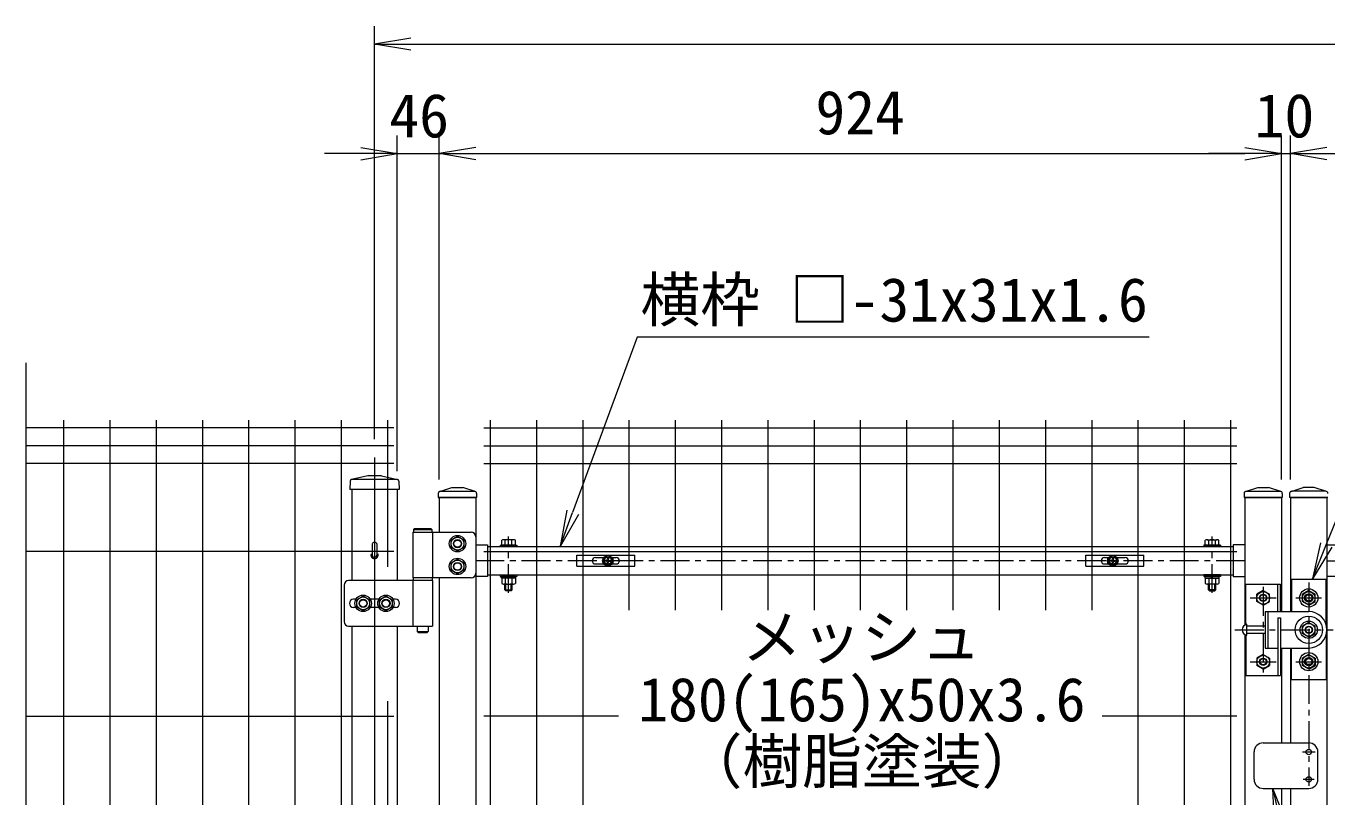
# Model space of a CAD drawing. Units: millimetres, scale not verified. Extents: x -4200 to 4200, y -2970 to 2970.
# Drawn here: x -1357 to 71, y 737 to 1583 of the extents above; entities that cross this region are included whole.
import ezdxf
from ezdxf.enums import TextEntityAlignment as Align

# ---------------------------------------------------------------- set-up
doc = ezdxf.new("R2010")
doc.units = ezdxf.units.MM
doc.header["$LTSCALE"] = 20
doc.linetypes.add('USER1', pattern=[50.8, 31.75, -6.35, 6.35, -6.35])
for name, color, linetype, lineweight in [('0-0_D-STR-TXT', 7, 'Continuous', 9), ('0-1_D-STR1', 1, 'Continuous', 18), ('0-2_D-STR-DIM', 7, 'Continuous', 9), ('0-3_0', 7, 'Continuous', 9), ('0-5_D-STR3', 3, 'Continuous', 13), ('0-6_Defpoints', 6, 'Continuous', 18), ('0-7_D-BMK', 2, 'USER1', 13), ('0-8_D-STR2', 7, 'Continuous', 9)]:
    doc.layers.add(name, color=color, linetype=linetype, lineweight=lineweight)
doc.styles.add('ＭＳ ゴシック', font='')
doc.styles.get('ＭＳ ゴシック').set_extended_font_data('MS Gothic')

# ---------------------------------------------------------------- blocks, each defined once
blk = doc.blocks.new('_Open')
at = {"layer": '0-3_0'}
blk.add_line((-20, 3.33), (0, 0), dxfattribs=at)
blk.add_lwpolyline([(-20, -3.33), (0, 0), (-20, 0)], dxfattribs=at)
blk = doc.blocks.new('U60')
at = {"layer": '0-1_D-STR1'}
for p, q in [((180, 18392), (180, 18300)), ((180, 18300), (1020, 18300)), ((200, 18300), (200, 17540)), ((1000, 18300), (200, 18300)), ((213.8, 18437.9), (480, 18520)), ((228, 18440), (972, 18440)), ((480, 18520), (720, 18520)), ((986.2, 18437.9), (720, 18520)), ((1000, 18300), (1000, 600)), ((1020, 18392), (1020, 18300)), ((17860, 18392), (17860, 18300)), ((17860, 18300), (18700, 18300)), ((17880, 18300), (17880, 15505.1)), ((18680, 18300), (17880, 18300)), ((17893.8, 18437.9), (18160, 18520)), ((17908, 18440), (18652, 18440)), ((18160, 18520), (18400, 18520)), ((18666.2, 18437.9), (18400, 18520)), ((18680, 18300), (18680, 15800)), ((18700, 18392), (18700, 18300)), ((18860, 18392), (18860, 18300)), ((19700, 18300), (18860, 18300)), ((18880, 18300), (18880, 15800)), ((18880, 18300), (19680, 18300)), ((18893.8, 18437.9), (19160, 18520)), ((19652, 18440), (18908, 18440)), ((19400, 18520), (19160, 18520)), ((19666.2, 18437.9), (19400, 18520)), ((19680, 18300), (19680, 600)), ((1000, 17264), (1260, 17264)), ((1260, 17225), (17620, 17225)), ((17620, 17264), (17620, 16566)), ((17880, 17264), (17620, 17264)), ((19680, 17264), (19940, 17264)), ((1260, 16605), (17620, 16605)), ((17620, 16566), (17880, 16566)), ((19940, 16566), (19680, 16566)), ((200, 16540), (200, 5310)), ((17880, 15294.9), (17880, 600)), ((18680, 15000), (18680, 12920)), ((18880, 15000), (18880, 12920)), ((18680, 11920), (18680, 600)), ((18880, 11920), (18880, 600))]:
    blk.add_line(p, q, dxfattribs=at)
blk.add_lwpolyline([(1260, 17264), (1260, 16566), (1000, 16566)], dxfattribs=at)
for centre, start, end in [((228, 18392), 90, 180), ((972, 18392), 0, 90), ((17908, 18392), 90, 180), ((18652, 18392), 0, 90), ((18908, 18392), 90, 180), ((19652, 18392), 0, 90)]:
    blk.add_arc(centre, 48, start, end, dxfattribs=at)
at = {"layer": '0-5_D-STR3'}
for p, q in [((-380, 17540), (-380, 16540)), ((-380, 17540), (900, 17540)), ((-344, 17620), (-364, 17600)), ((-364, 17600), (-364, 17540)), ((-364, 17540), (36, 17540)), ((-344, 17620), (16, 17620)), ((16, 17620), (36, 17600)), ((52, 17540), (52, 16540)), ((1000, 17440), (1000, 16640)), ((1540, 17257), (1540, 17225)), ((1540, 17257), (1900, 17257)), ((1540, 17225), (1900, 17225)), ((1570, 17257), (1570, 17366)), ((1870, 17257), (1570, 17257)), ((1832.5, 17377.1), (1607.5, 17377.1)), ((1645, 17257), (1645, 17366)), ((1795, 17257), (1795, 17366)), ((1870, 17257), (1870, 17366)), ((1900, 17257), (1900, 17225)), ((16980, 17257), (16980, 17225)), ((17340, 17257), (16980, 17257)), ((17340, 17225), (16980, 17225)), ((17009.9, 17257), (17009.9, 17366)), ((17009.9, 17257), (17310, 17257)), ((17047.4, 17377.1), (17272.5, 17377.1)), ((17085, 17257), (17085, 17366)), ((17235, 17257), (17235, 17366)), ((17310, 17257), (17310, 17366)), ((17340, 17257), (17340, 17225)), ((1540, 16605), (1540, 16573)), ((1540, 16605), (1900, 16605)), ((1540, 16573), (1900, 16573)), ((1727.5, 16533), (1704.4, 16573)), ((1741.4, 16533), (1718.3, 16573)), ((1900, 16605), (1900, 16573)), ((16980, 16605), (16980, 16573)), ((17340, 16605), (16980, 16605)), ((17340, 16573), (16980, 16573)), ((17138.6, 16533), (17161.7, 16573)), ((17152.5, 16533), (17175.6, 16573)), ((17340, 16605), (17340, 16573)), ((-1888, 16380), (-1888, 15580)), ((52, 16480), (-1788, 16480)), ((900, 16540), (-380, 16540)), ((-380, 16480), (-380, 15480)), ((-374, 16540), (-374, 16480)), ((46, 16540), (-374, 16540)), ((46, 16480), (-374, 16480)), ((46, 16540), (46, 16480)), ((52, 16480), (52, 15480)), ((1570, 16533), (1570, 16414)), ((1607.5, 16403), (1832.5, 16403)), ((1640, 16277), (1640, 16403)), ((1640, 16277), (1660, 16257)), ((1640, 16277), (1800, 16277)), ((1645, 16533), (1645, 16414)), ((1660, 16257), (1660, 16403)), ((1780, 16257), (1780, 16403)), ((1780, 16257), (1800, 16277)), ((1795, 16533), (1795, 16414)), ((1800, 16277), (1800, 16403)), ((1870, 16533), (1870, 16414)), ((17009.9, 16533), (17009.9, 16414)), ((17272.5, 16403), (17047.4, 16403)), ((17080, 16277), (17080, 16403)), ((17100, 16257), (17080, 16277)), ((17240, 16277), (17080, 16277)), ((17085, 16533), (17085, 16414)), ((17100, 16257), (17100, 16403)), ((17220, 16257), (17220, 16403)), ((17240, 16277), (17220, 16257)), ((17235, 16533), (17235, 16414)), ((17240, 16277), (17240, 16403)), ((17310, 16533), (17310, 16414)), ((17900, 15514.5), (17900, 16400)), ((17900, 16400), (18600, 16400)), ((18600, 15800), (18600, 16400)), ((18600, 16400), (18660, 16400)), ((18660, 15800), (18660, 16400)), ((19660, 16500), (18900, 16500)), ((18900, 16500), (18900, 15800)), ((19660, 15524.9), (19660, 16500)), ((-1625.9, 16070), (-1680, 16070)), ((-1125.9, 16070), (-1314.1, 16070)), ((-760, 16070), (-814.1, 16070)), ((1780, 16257), (1660, 16257)), ((17100, 16257), (17220, 16257)), ((18280, 16261.7), (18140, 16180.8)), ((18140, 16019.2), (18140, 16180.8)), ((18280, 15938.3), (18140, 16019.2)), ((18280, 16261.7), (18420, 16180.8)), ((18280, 15938.3), (18420, 16019.2)), ((18420, 16019.2), (18420, 16180.8)), ((19280, 16261.7), (19140, 16180.8)), ((19140, 16019.2), (19140, 16180.8)), ((19280, 15938.3), (19140, 16019.2)), ((19280, 16261.7), (19420, 16180.8)), ((19280, 15938.3), (19420, 16019.2)), ((19420, 16019.2), (19420, 16180.8)), ((-1770, 15980), (-1769.8, 15980)), ((-1625.9, 15890), (-1680, 15890)), ((-1125.9, 15890), (-1314.1, 15890)), ((-760, 15890), (-814.1, 15890)), ((-670, 15980), (-669.8, 15980)), ((18320, 15800), (18320, 15000)), ((18320, 15800), (19280, 15800)), ((18380, 15800), (18380, 15000)), ((-1788, 15480), (52, 15480)), ((-284, 15480), (-284, 15360)), ((-44, 15480), (-44, 15360)), ((17920, 15280), (17920, 15520)), ((18320, 15480), (17920, 15480)), ((18600, 15660), (18600, 14400)), ((18600, 15660), (18660, 15660)), ((18660, 15660), (18660, 14400)), ((19280, 15561.7), (19140, 15480.8)), ((19140, 15319.2), (19140, 15480.8)), ((19280, 15561.7), (19420, 15480.8)), ((19420, 15319.2), (19420, 15480.8)), ((19660, 15524.9), (19660, 15524.9)), ((-284, 15360), (-44, 15360)), ((-264, 15340), (-284, 15360)), ((-264, 15340), (-64, 15340)), ((-64, 15340), (-44, 15360)), ((17900, 14400), (17900, 15285.5)), ((17900, 15266.4), (17900, 14400)), ((18320, 15320), (17920, 15320)), ((19280, 15238.3), (19140, 15319.2)), ((19280, 15238.3), (19420, 15319.2)), ((19660, 15275.1), (19660, 14300)), ((18280, 14861.7), (18140, 14780.8)), ((18320, 15000), (18600, 15000)), ((18660, 15000), (19280, 15000)), ((18900, 14300), (18900, 15000)), ((19280, 14861.7), (19140, 14780.8)), ((19280, 14861.7), (19140, 14780.8)), ((19280, 14861.7), (19420, 14780.8)), ((19280, 14861.7), (19420, 14780.8)), ((18140, 14780.8), (18140, 14619.2)), ((18280, 14538.3), (18140, 14619.2)), ((18280, 14538.3), (18420, 14619.2)), ((19140, 14780.8), (19140, 14619.2)), ((19140, 14619.2), (19140, 14780.8)), ((19280, 14538.3), (19140, 14619.2)), ((19280, 14538.3), (19140, 14619.2)), ((19280, 14538.3), (19420, 14619.2)), ((19280, 14538.3), (19420, 14619.2)), ((19420, 14780.8), (19420, 14619.2)), ((19420, 14619.2), (19420, 14780.8)), ((17900, 14400), (18600, 14400)), ((18600, 14400), (18660, 14400)), ((19660, 14300), (18900, 14300)), ((18280, 12920), (19280, 12920)), ((18080, 12120), (18080, 12720)), ((19480, 12120), (19480, 12720)), ((18280, 11920), (19280, 11920))]:
    blk.add_line(p, q, dxfattribs=at)
for points in [[(-364, 17600), (36, 17600), (36, 17540)], [(1874, 16533), (1566, 16533), (1566, 16573)], [(1874, 16533), (1874, 16573), (1566, 16573)], [(17006, 16533), (17314, 16533), (17314, 16573)], [(17006, 16533), (17006, 16573), (17314, 16573)], [(18280, 14861.7), (18420, 14780.8), (18420, 14619.2)]]:
    blk.add_lwpolyline(points, dxfattribs=at)
for points in [[(600, 17452), (740.3, 17371), (740.3, 17209), (600, 17128), (459.7, 17209), (459.7, 17371)], [(600, 16952), (740.3, 16871), (740.3, 16709), (600, 16628), (459.7, 16709), (459.7, 16871)], [(-1470, 16142), (-1329.7, 16061), (-1329.7, 15899), (-1470, 15818), (-1610.3, 15899), (-1610.3, 16061)], [(-970, 16142), (-829.7, 16061), (-829.7, 15899), (-970, 15818), (-1110.3, 15899), (-1110.3, 16061)]]:
    blk.add_lwpolyline(points, close=True, dxfattribs=at)
for centre, radius in [((600, 17290), 180), ((600, 17290), 140.7), ((600, 17290), 90), ((600, 17290), 80), ((600, 16790), 180), ((600, 16790), 140.7), ((600, 16790), 90), ((600, 16790), 80), ((19280, 16100), 200), ((-1470, 15980), 180), ((-1470, 15980), 140.7), ((-1470, 15980), 90), ((-1470, 15980), 80), ((-970, 15980), 180), ((-970, 15980), 140.7), ((-970, 15980), 90), ((-970, 15980), 80), ((18280, 16100), 140), ((18280, 16100), 80), ((18280, 16100), 70), ((19280, 16100), 140), ((19280, 16100), 80), ((19280, 16100), 70), ((19280, 15400), 300), ((19280, 15400), 140), ((19280, 15400), 80), ((19280, 15400), 70), ((19280, 14700), 200), ((19280, 14700), 200), ((18280, 14700), 140), ((18280, 14700), 80), ((18280, 14700), 70), ((19280, 14700), 140), ((19280, 14700), 140), ((19280, 14700), 80), ((19280, 14700), 80), ((19280, 14700), 70), ((19280, 14700), 70), ((19280, 12720), 60), ((19280, 12120), 60)]:
    blk.add_circle(centre, radius, dxfattribs=at)
for centre, radius, start, end in [((900, 17440), 100, 0, 90), ((1607.5, 17308), 69.1, 57.13278, 122.86722), ((1720, 17117.2), 259.8, 73.22135, 106.77865), ((1832.5, 17308), 69.1, 57.13278, 122.86722), ((17047.4, 17308), 69.1, 57.13278, 122.86722), ((17160, 17117.2), 259.8, 73.22135, 106.77865), ((17272.5, 17308), 69.1, 57.13278, 122.86722), ((900, 16640), 100, 270, 0), ((-1788, 16380), 100, 90, 180), ((1607.5, 16472.1), 69.1, 237.13278, 302.86722), ((1720, 16662.8), 259.8, 253.22135, 286.77865), ((1832.5, 16472.1), 69.1, 237.13278, 302.86722), ((17047.4, 16472.1), 69.1, 237.13278, 302.86722), ((17160, 16662.8), 259.8, 253.22135, 286.77865), ((17272.5, 16472.1), 69.1, 237.13278, 302.86722), ((-1680, 15980), 90, 90, 180), ((-760, 15980), 90, 0, 90), ((-1680, 15980), 90, 180, 270), ((-760, 15980), 90, 270, 0), ((19280, 15400), 400, 270, 89.99983), ((-1788, 15580), 100, 180, 270), ((17942, 15400), 122, 100.38886, 259.61115), ((18280, 12720), 200, 90, 180.00001), ((19280, 12720), 200, 0, 90), ((18280, 12120), 200, 180.00001, 270), ((19280, 12120), 200, 270, 0.00001)]:
    blk.add_arc(centre, radius, start, end, dxfattribs=at)
at = {"layer": '0-6_Defpoints'}
for centre, radius in [((3900, 16915), 80), ((14980, 16915), 80), ((19280, 16100), 90), ((19280, 15400), 190), ((19280, 14700), 90)]:
    blk.add_circle(centre, radius, dxfattribs=at)
at = {"layer": '0-7_D-BMK'}
for p, q in [((1720, 16208), (1720, 17449.8)), ((17160, 16208), (17160, 17449.8)), ((17880, 16915), (1000, 16915)), ((19680, 16915), (36560, 16915)), ((18280, 16340), (18280, 14460)), ((19280, 16440), (19280, 11980)), ((17997.5, 16100), (18562.5, 16100)), ((18997.5, 16100), (19562.5, 16100)), ((17655.7, 15400), (19816.8, 15400)), ((17997.5, 14700), (18562.5, 14700)), ((18997.5, 14700), (19562.5, 14700)), ((19142.3, 12720), (19417.7, 12720)), ((19159.8, 12120), (19400.2, 12120))]:
    blk.add_line(p, q, dxfattribs=at)
blk = doc.blocks.new('A$C1aa64d16')
at = {"layer": '0-5_D-STR3'}
for p, q in [((-679.7, 120), (590.3, 120)), ((-679.7, -120), (-679.7, 120)), ((-274.7, 70), (-91.2, 70)), ((-37.1, 8.4), (-63, 7.9)), ((-63, 7.9), (-63, -7.9)), ((-7.9, 63), (-8.4, 37.1)), ((-7.9, 63), (7.9, 63)), ((7.9, 63), (8.4, 37.1)), ((37.1, 8.4), (63, 7.9)), ((63, 7.9), (63, -7.9)), ((91.2, 70), (185.3, 70)), ((-274.7, -70), (-91.2, -70)), ((-37.1, -8.4), (-63, -7.9)), ((-7.9, -63), (-8.4, -37.1)), ((37.1, -8.4), (63, -7.9)), ((91.2, -70), (185.3, -70))]:
    blk.add_line(p, q, dxfattribs=at)
for points in [[(-679.7, -120), (590.3, -120), (590.3, 120)], [(-7.9, -63), (7.9, -63), (8.4, -37.1)]]:
    blk.add_lwpolyline(points, dxfattribs=at)
for radius in [115, 105]:
    blk.add_circle((0, 0), radius, dxfattribs=at)
for centre, radius, start, end in [((-274.7, 0), 70, 90, 270), ((-38.1, 38.1), 29.8, 270, 0), ((38.1, 38.1), 29.8, 180, 270), ((185.3, 0), 70, 270, 90), ((-38.1, -38.1), 29.8, 0, 90), ((38.1, -38.1), 29.8, 90, 180)]:
    blk.add_arc(centre, radius, start, end, dxfattribs=at)
blk = doc.blocks.new('A$Cf29bf4b8')
at = {"layer": '0-5_D-STR3'}
for p, q in [((-590.3, 120), (679.7, 120)), ((-590.3, -120), (-590.3, 120)), ((-185.3, 70), (-91.2, 70)), ((-37.1, 8.4), (-63, 7.9)), ((-63, 7.9), (-63, -7.9)), ((-7.9, 63), (-8.4, 37.1)), ((-7.9, 63), (7.9, 63)), ((7.9, 63), (8.4, 37.1)), ((37.1, 8.4), (63, 7.9)), ((63, 7.9), (63, -7.9)), ((91.2, 70), (274.7, 70)), ((-185.3, -70), (-91.2, -70)), ((-37.1, -8.4), (-63, -7.9)), ((-7.9, -63), (-8.4, -37.1)), ((37.1, -8.4), (63, -7.9)), ((91.2, -70), (274.7, -70))]:
    blk.add_line(p, q, dxfattribs=at)
for points in [[(-590.3, -120), (679.7, -120), (679.7, 120)], [(-7.9, -63), (7.9, -63), (8.4, -37.1)]]:
    blk.add_lwpolyline(points, dxfattribs=at)
for radius in [115, 105]:
    blk.add_circle((0, 0), radius, dxfattribs=at)
for centre, radius, start, end in [((-185.3, 0), 70, 90, 270), ((-38.1, 38.1), 29.8, 270, 0), ((38.1, 38.1), 29.8, 180, 270), ((274.7, 0), 70, 270, 90), ((-38.1, -38.1), 29.8, 0, 90), ((38.1, -38.1), 29.8, 90, 180)]:
    blk.add_arc(centre, radius, start, end, dxfattribs=at)
blk = doc.blocks.new('MLeader1')
at = {"layer": '0-0_D-STR-TXT'}
blk.add_line((76.03, 1010.81), (54.76, 976.28), dxfattribs=at)
for points in [[(69.85, 1013.32), (150.73, 1211.8), (398.02, 1211.8), (412.34, 1211.8)], [(63.68, 1015.84), (54.76, 976.28), (69.85, 1013.32)]]:
    blk.add_lwpolyline(points, dxfattribs=at)

msp = doc.modelspace()

# ---------------------------------------------------------------- linework, layer by layer
at = {"layer": '0-0_D-STR-TXT'}
msp.add_lwpolyline([(-124.52, 1241.48), (-686.04, 1241.48), (-756.89, 1049.07)], dxfattribs=at)
at = {"layer": '0-1_D-STR1'}
for p, q in [((-949.35, 1085.28), (-999.18, 1085.28)), ((-966.77, 1089.28), (-948.98, 1085.19)), ((-1001.11, 1083.28), (-1001.27, 1074.28)), ((-947.27, 1074.28), (-1001.27, 1074.28)), ((-999.27, 1074.28), (-999.27, 974.28)), ((-949.27, 1074.28), (-949.27, 974.28)), ((-947.42, 1083.28), (-947.27, 1074.28)), ((-999.27, 924.28), (-999.27, 362.78)), ((-949.27, 924.28), (-949.27, 362.78))]:
    msp.add_line(p, q, dxfattribs=at)
msp.add_lwpolyline([(-966.77, 1089.28), (-981.77, 1089.28), (-999.56, 1085.19)], dxfattribs=at)
for centre, radius, start, end in [((-999.11, 1083.24), 2, 102.93782, 179), ((-949.42, 1083.24), 2, 1, 77.06218), ((-974.27, 1002.28), 4, 162.5424, 17.4576)]:
    msp.add_arc(centre, radius, start, end, dxfattribs=at)
at = {"layer": '0-2_D-STR-DIM'}
for p, q in [((-974.27, 1129.27), (-974.27, 1582.65)), ((-934.27, 1562.65), (985.73, 1562.65)), ((-949.27, 1094.28), (-949.27, 1462.65)), ((-903.27, 1085.28), (-903.27, 1462.65)), ((-903.27, 1085.28), (-903.27, 1462.65)), ((20.73, 1085.28), (20.73, 1462.65)), ((20.73, 1085.28), (20.73, 1462.65)), ((30.73, 1085.28), (30.73, 1462.65)), ((30.73, 1085.28), (30.73, 1462.65)), ((-989.27, 1442.65), (-1029.27, 1442.65)), ((-949.27, 1442.65), (-903.27, 1442.65)), ((-863.27, 1442.65), (-823.27, 1442.65)), ((-863.27, 1442.65), (-19.27, 1442.65)), ((-19.27, 1442.65), (-59.27, 1442.65)), ((20.73, 1442.65), (30.73, 1442.65)), ((70.73, 1442.65), (110.73, 1442.65)), ((70.73, 1442.65), (914.73, 1442.65))]:
    msp.add_line(p, q, dxfattribs=at)
at = {"layer": '0-5_D-STR3'}
for p, q in [((-976.87, 1014.45), (-976.87, 1002.28)), ((-971.67, 1014.45), (-971.67, 1002.28))]:
    msp.add_line(p, q, dxfattribs=at)
msp.add_arc((-974.27, 1002.28), 2.6, 180, 0, dxfattribs=at)
msp.add_ellipse((-974.27, 1014.44), major_axis=(-2.6, 0), ratio=0.649974, start_param=3.1415927, end_param=6.2831853, dxfattribs=at)
at = {"layer": '0-7_D-BMK'}
msp.add_line((-974.27, 1109.27), (-974.27, 244.28), dxfattribs=at)
at = {"layer": '0-8_D-STR2'}
for p, q in [((-1356.64, 656.43), (-1356.64, 1213.28)), ((-1315.43, 1150.28), (-1315.43, 180.28)), ((-1264.69, 1150.28), (-1264.69, 180.28)), ((-1213.94, 1150.28), (-1213.94, 180.28)), ((-1163.17, 1150.28), (-1163.17, 180.28)), ((-1112.38, 1150.28), (-1112.38, 180.28)), ((-1061.63, 1150.28), (-1061.63, 180.28)), ((-1010.81, 1150.28), (-1010.81, 180.28)), ((-960.07, 1150.28), (-960.07, 989.48)), ((-847.43, 1150.28), (-847.43, 180.28)), ((-796.66, 1150.28), (-796.66, 180.28)), ((-745.89, 1150.28), (-745.89, 180.28)), ((-695.12, 1150.28), (-695.12, 941.85)), ((-644.35, 1150.28), (-644.35, 941.85)), ((-593.58, 1150.28), (-593.58, 941.85)), ((-542.81, 1150.28), (-542.81, 941.85)), ((-492.04, 1150.28), (-492.04, 941.85)), ((-441.27, 1150.28), (-441.27, 941.85)), ((-390.5, 1150.28), (-390.5, 941.85)), ((-339.73, 1150.28), (-339.73, 941.85)), ((-288.96, 1150.28), (-288.96, 941.85)), ((-238.19, 1150.28), (-238.19, 941.85)), ((-187.42, 1150.28), (-187.42, 941.85)), ((-136.65, 1150.28), (-136.65, 180.28)), ((-85.88, 1150.28), (-85.88, 180.28)), ((-35.11, 1150.28), (-35.11, 180.28)), ((-953.07, 1141.85), (-1356.64, 1141.85)), ((-854.43, 1141.85), (-28.11, 1141.85)), ((-953.07, 1122.28), (-1356.64, 1122.28)), ((-854.43, 1122.28), (-28.11, 1122.28)), ((-953.07, 1102.71), (-1356.64, 1102.71)), ((-854.43, 1102.71), (-28.11, 1102.71)), ((-953.07, 1006.28), (-1356.64, 1006.28)), ((-854.43, 1006.28), (-28.11, 1006.28)), ((-960.07, 841.83), (-960.07, 432.73)), ((-953.07, 825.03), (-1356.64, 825.03)), ((-854.43, 826.03), (-706.47, 826.03)), ((-176.06, 826.03), (-28.11, 826.03))]:
    msp.add_line(p, q, dxfattribs=at)

# ---------------------------------------------------------------- block references
at = {"layer": '0-0_D-STR-TXT'}
msp.add_blockref('MLeader1', (0, 0), dxfattribs=at)
at = {"layer": '0-0_D-STR-TXT', "xscale": 2, "yscale": 2}
for p, rotation in [((-770.71, 1011.53), 249.78681), ((11.28, 746.28), 102.11496)]:
    msp.add_blockref('_Open', p, dxfattribs=dict(at, rotation=rotation))
at = {"layer": '0-2_D-STR-DIM', "xscale": 2, "yscale": 2, "rotation": 180}
for p in [(-974.27, 1562.65), (-903.27, 1442.65), (-903.27, 1442.65), (30.73, 1442.65), (30.73, 1442.65)]:
    msp.add_blockref('_Open', p, dxfattribs=at)
at = {"layer": '0-2_D-STR-DIM'}
for name, p, xscale, yscale in [('_Open', (-949.27, 1442.65), 2, 2), ('_Open', (20.73, 1442.65), 2, 2), ('_Open', (20.73, 1442.65), 2, 2), ('U60', (-913.27, 150.28), 0.05, 0.05), ('A$C1aa64d16', (-718.27, 996.03), 0.05, 0.05), ('A$Cf29bf4b8', (-164.27, 996.03), 0.05, 0.05)]:
    msp.add_blockref(name, p, dxfattribs=dict(at, xscale=xscale, yscale=yscale))

# ---------------------------------------------------------------- texts
at = {"layer": '0-0_D-STR-TXT', "style": 'ＭＳ ゴシック'}
for s, p in [('横枠 □-31x31x1.6', (-682.49, 1243.93)), ('メッシュ', (-571.22, 873.85)), ('180(165)x50x3.6', (-684.92, 805.36)), ('（樹脂塗装）', (-636.19, 737.45))]:
    msp.add_text(s, height=48.09, dxfattribs=at).set_placement(p, align=Align.BOTTOM_LEFT)
at = {"layer": '0-2_D-STR-DIM', "style": 'ＭＳ ゴシック'}
for s, p in [('46', (-957.99, 1445.97)), ('924', (-490.52, 1449.4)), ('10', (-8.67, 1445.97))]:
    msp.add_text(s, height=48.09, dxfattribs=at).set_placement(p, align=Align.BOTTOM_LEFT)

doc.saveas('drawing.dxf')
